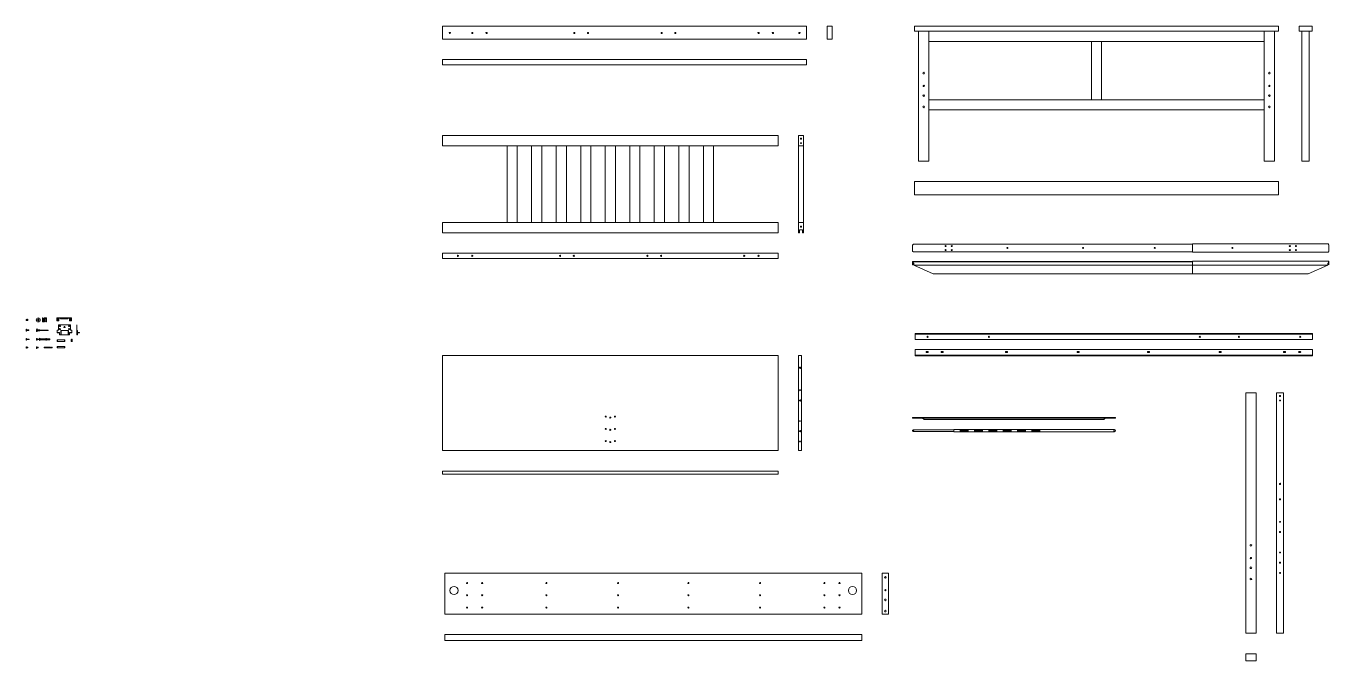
# Model space of a CAD drawing. Header units: metres. Extents: x -27.1 to 47.9, y -10.7 to 6.6.
# Drawn here: x -16.15 to -9.78, y 1.09 to 4.19 of the extents above; entities that cross this region are included whole.
import ezdxf

# ---------------------------------------------------------------- set-up
doc = ezdxf.new("R2010")
doc.units = ezdxf.units.M
doc.header["$MEASUREMENT"] = 0
doc.linetypes.add('DASHED', pattern=[0.00075, 0.0005, -0.00025])
for name, color, linetype, lineweight in [('A-DETL-MCUT_Num_Penna__7', 7, 'Continuous', 18), ('A-ELEV-MBE_Num_Penna__7', 7, 'Continuous', 18), ('A-SECT-MCUT_Num_Penna__7', 7, 'Continuous', 18)]:
    doc.layers.add(name, color=color, linetype=linetype, lineweight=lineweight)

msp = doc.modelspace()

# ---------------------------------------------------------------- linework, layer by layer
at = {"layer": 'A-DETL-MCUT_Num_Penna__7', "color": 7, "linetype": 'Continuous', "lineweight": 18}
for centre in [(-14.0536, 1.4334), (-12.105, 1.4334)]:
    msp.add_circle(centre, 0.02, dxfattribs=at)
at = {"layer": 'A-ELEV-MBE_Num_Penna__7', "color": 7, "linetype": 'Continuous', "lineweight": 18}
for p, q in [((-14.1093, 4.1916), (-14.1093, 4.1276)), ((-12.3293, 4.1916), (-12.3293, 4.1276)), ((-12.2293, 4.1916), (-12.2043, 4.1916)), ((-12.2293, 4.1916), (-12.2293, 4.1276)), ((-12.2043, 4.1916), (-12.2043, 4.1276)), ((-9.9217, 4.1666), (-9.9217, 4.1916)), ((-9.9217, 4.1666), (-9.8577, 4.1666)), ((-9.9072, 4.1666), (-9.8722, 4.1666)), ((-9.8577, 4.1666), (-9.8577, 4.1916)), ((-14.1093, 4.1276), (-12.3293, 4.1276)), ((-12.2293, 4.1276), (-12.2043, 4.1276)), ((-14.1093, 4.0026), (-14.1093, 4.0276)), ((-12.3293, 4.0276), (-12.3293, 4.0026)), ((-14.1093, 4.0026), (-12.3293, 4.0026)), ((-14.1093, 3.6562), (-12.4693, 3.6562)), ((-14.1093, 3.6062), (-14.1093, 3.6562)), ((-12.4693, 3.6062), (-12.4693, 3.6562)), ((-12.3693, 3.1812), (-12.3693, 3.6562)), ((-12.3693, 3.6562), (-12.3443, 3.6562)), ((-12.3443, 3.6562), (-12.3443, 3.1812)), ((-14.1093, 3.6062), (-12.4693, 3.6062)), ((-13.7943, 3.6062), (-13.7943, 3.2312)), ((-13.7443, 3.6062), (-13.7443, 3.2312)), ((-13.6743, 3.6062), (-13.6743, 3.2312)), ((-13.6243, 3.6062), (-13.6243, 3.2312)), ((-13.5543, 3.6062), (-13.5543, 3.2312)), ((-13.5043, 3.6062), (-13.5043, 3.2312)), ((-13.4343, 3.6062), (-13.4343, 3.2312)), ((-13.3843, 3.6062), (-13.3843, 3.2312)), ((-13.3143, 3.6062), (-13.3143, 3.2312)), ((-13.2643, 3.6062), (-13.2643, 3.2312)), ((-13.1943, 3.6062), (-13.1943, 3.2312)), ((-13.1443, 3.6062), (-13.1443, 3.2312)), ((-13.0743, 3.6062), (-13.0743, 3.2312)), ((-13.0243, 3.6062), (-13.0243, 3.2312)), ((-12.9543, 3.6062), (-12.9543, 3.2312)), ((-12.9043, 3.6062), (-12.9043, 3.2312)), ((-12.8343, 3.6062), (-12.8343, 3.2312)), ((-12.7843, 3.6062), (-12.7843, 3.2312)), ((-12.3693, 3.6062), (-12.3443, 3.6062)), ((-9.9072, 3.5316), (-9.8722, 3.5316)), ((-11.8017, 3.4316), (-11.8017, 3.3676)), ((-10.0217, 3.4316), (-10.0217, 3.3676)), ((-11.8017, 3.3676), (-10.0217, 3.3676)), ((-14.1093, 3.2312), (-12.4693, 3.2312)), ((-14.1093, 3.2312), (-14.1093, 3.1812)), ((-12.4693, 3.2312), (-12.4693, 3.1812)), ((-12.3693, 3.2312), (-12.3443, 3.2312)), ((-12.3643, 3.1812), (-12.3643, 3.1962)), ((-12.3643, 3.1962), (-12.3493, 3.1962)), ((-12.3493, 3.1962), (-12.3493, 3.1812)), ((-12.3443, 3.2312), (-12.3442, 3.2312)), ((-14.1093, 3.1812), (-12.4693, 3.1812)), ((-12.3643, 3.1812), (-12.3693, 3.1812)), ((-12.3443, 3.1812), (-12.3493, 3.1812)), ((-11.8113, 3.1226), (-11.8113, 3.0906)), ((-11.8088, 3.1226), (-11.8113, 3.1226)), ((-10.4433, 3.1256), (-11.8088, 3.1256)), ((-11.8088, 3.1226), (-11.8088, 3.1256)), ((-9.7778, 3.1266), (-10.4433, 3.1266)), ((-10.4433, 3.1266), (-10.4433, 3.0866)), ((-9.7778, 3.1226), (-9.7778, 3.1266)), ((-9.7753, 3.1226), (-9.7778, 3.1226)), ((-9.7753, 3.1226), (-9.7753, 3.0906)), ((-14.1093, 3.0812), (-12.4693, 3.0812)), ((-14.1093, 3.0812), (-14.1093, 3.0562)), ((-12.4693, 3.0812), (-12.4693, 3.0562)), ((-11.8088, 3.0906), (-11.8113, 3.0906)), ((-11.8088, 3.0906), (-11.8088, 3.0876)), ((-10.4433, 3.0876), (-11.8088, 3.0876)), ((-9.7778, 3.0866), (-10.4433, 3.0866)), ((-9.7778, 3.0906), (-9.7778, 3.0866)), ((-9.7753, 3.0906), (-9.7778, 3.0906)), ((-14.1093, 3.0562), (-12.4693, 3.0562)), ((-11.8113, 3.0406), (-11.8113, 3.0254)), ((-11.8113, 3.0406), (-10.4433, 3.0406)), ((-11.8113, 3.0254), (-11.8103, 3.0254)), ((-11.8103, 3.0393), (-10.4433, 3.0393)), ((-11.8103, 3.0254), (-11.8103, 3.0393)), ((-11.8088, 3.0323), (-11.8088, 3.0393)), ((-11.8088, 3.0323), (-11.8053, 3.0323)), ((-11.8053, 3.0323), (-11.8053, 3.0238)), ((-11.8053, 3.0238), (-11.7102, 2.9806)), ((-11.8053, 3.0238), (-9.7813, 3.0238)), ((-10.4433, 3.042), (-9.7753, 3.042)), ((-10.4433, 3.042), (-10.4433, 2.9806)), ((-9.7813, 3.0238), (-9.8764, 2.9806)), ((-9.7778, 3.033), (-9.7813, 3.033)), ((-9.7813, 3.033), (-9.7813, 3.0238)), ((-9.7778, 3.033), (-9.7778, 3.0406)), ((-9.7778, 3.0406), (-9.7763, 3.0406)), ((-9.7763, 3.0254), (-9.7763, 3.042)), ((-9.7753, 3.0254), (-9.7763, 3.0254)), ((-9.7753, 3.042), (-9.7753, 3.0254)), ((-11.7102, 2.9806), (-9.8764, 2.9806)), ((-16.1452, 2.7583), (-16.1432, 2.7588)), ((-16.1452, 2.7533), (-16.1452, 2.7583)), ((-16.1452, 2.7533), (-16.1432, 2.7528)), ((-16.1432, 2.7528), (-16.1432, 2.7588)), ((-16.1432, 2.7583), (-16.1412, 2.7588)), ((-16.1432, 2.7533), (-16.1432, 2.7583)), ((-16.1432, 2.7533), (-16.1412, 2.7528)), ((-16.1412, 2.7528), (-16.1412, 2.7588)), ((-16.1412, 2.7583), (-16.1392, 2.7588)), ((-16.1412, 2.7533), (-16.1412, 2.7583)), ((-16.1412, 2.7533), (-16.1392, 2.7528)), ((-16.1392, 2.7528), (-16.1392, 2.7588)), ((-16.1392, 2.7583), (-16.1372, 2.7588)), ((-16.1392, 2.7533), (-16.1392, 2.7583)), ((-16.1392, 2.7533), (-16.1372, 2.7528)), ((-16.1372, 2.7528), (-16.1372, 2.7588)), ((-16.0874, 2.7563), (-16.0914, 2.7563)), ((-16.0874, 2.7545), (-16.0914, 2.7545)), ((-16.0874, 2.7563), (-16.0874, 2.7603)), ((-16.0874, 2.7545), (-16.0874, 2.7506)), ((-16.0857, 2.7563), (-16.0857, 2.7603)), ((-16.0857, 2.7563), (-16.0817, 2.7563)), ((-16.0857, 2.7545), (-16.0857, 2.7506)), ((-16.0857, 2.7545), (-16.0817, 2.7545)), ((-16.066, 2.7653), (-16.0646, 2.7653)), ((-16.066, 2.7457), (-16.066, 2.7653)), ((-16.066, 2.7457), (-16.0561, 2.7457)), ((-16.0646, 2.7581), (-16.0646, 2.7653)), ((-16.0646, 2.7623), (-16.0572, 2.7623)), ((-16.0572, 2.7581), (-16.0646, 2.7581)), ((-16.0646, 2.7457), (-16.0646, 2.7575)), ((-16.0572, 2.7575), (-16.0646, 2.7575)), ((-16.0646, 2.7486), (-16.0572, 2.7486)), ((-16.0631, 2.7497), (-16.0631, 2.7561)), ((-16.0631, 2.7561), (-16.0587, 2.7561)), ((-16.0631, 2.7497), (-16.0587, 2.7497)), ((-16.0587, 2.7497), (-16.0587, 2.7561)), ((-16.0572, 2.7581), (-16.0572, 2.7653)), ((-16.0572, 2.7653), (-16.0471, 2.7653)), ((-16.0572, 2.7457), (-16.0572, 2.7575)), ((-16.0561, 2.7457), (-16.0561, 2.759)), ((-16.0561, 2.7486), (-16.0491, 2.7486)), ((-16.0491, 2.7457), (-16.0491, 2.759)), ((-16.0491, 2.7457), (-16.0471, 2.7457)), ((-16.0471, 2.7457), (-16.0471, 2.7653)), ((-15.9963, 2.7653), (-15.9234, 2.7653)), ((-15.9963, 2.7653), (-15.9963, 2.7638)), ((-15.9963, 2.7638), (-15.9234, 2.7638)), ((-15.9963, 2.7638), (-15.9963, 2.7508)), ((-15.9963, 2.7508), (-15.9859, 2.7508)), ((-15.9859, 2.7508), (-15.9859, 2.7638)), ((-15.9771, 2.7608), (-15.9786, 2.7638)), ((-15.9765, 2.7618), (-15.9775, 2.7638)), ((-15.9427, 2.7608), (-15.9771, 2.7608)), ((-15.9433, 2.7618), (-15.9765, 2.7618)), ((-15.9433, 2.7618), (-15.9423, 2.7638)), ((-15.9427, 2.7608), (-15.9411, 2.7638)), ((-15.9338, 2.7638), (-15.9338, 2.7508)), ((-15.9338, 2.7508), (-15.9234, 2.7508)), ((-15.9234, 2.7653), (-15.9234, 2.7638)), ((-15.9234, 2.7508), (-15.9234, 2.7638)), ((-16.1456, 2.71), (-16.1447, 2.71)), ((-16.1456, 2.706), (-16.1451, 2.7055)), ((-16.1451, 2.7055), (-16.1456, 2.705)), ((-16.1456, 2.701), (-16.1447, 2.701)), ((-16.1447, 2.71), (-16.1447, 2.708)), ((-16.1447, 2.708), (-16.1436, 2.7069)), ((-16.1447, 2.703), (-16.1436, 2.7041)), ((-16.1447, 2.701), (-16.1447, 2.703)), ((-16.1407, 2.7079), (-16.1421, 2.7031)), ((-16.1392, 2.7079), (-16.1406, 2.7031)), ((-16.1377, 2.7079), (-16.1391, 2.7031)), ((-16.1362, 2.7079), (-16.1376, 2.7031)), ((-16.1347, 2.7079), (-16.1361, 2.7031)), ((-16.1335, 2.7041), (-16.1335, 2.7069)), ((-16.0952, 2.7043), (-16.0952, 2.7055)), ((-16.0913, 2.7113), (-16.0932, 2.7113)), ((-16.0913, 2.6983), (-16.0932, 2.6983)), ((-16.0913, 2.6983), (-16.0913, 2.7113)), ((-16.0913, 2.7069), (-16.0803, 2.7069)), ((-16.0913, 2.7029), (-16.0803, 2.7029)), ((-16.0783, 2.7062), (-16.0803, 2.7069)), ((-16.0803, 2.7069), (-16.0803, 2.7029)), ((-16.0803, 2.7029), (-16.0783, 2.7036)), ((-16.0783, 2.7069), (-16.0781, 2.7029)), ((-16.0783, 2.7062), (-16.0518, 2.7062)), ((-16.0783, 2.7036), (-16.0518, 2.7036)), ((-16.0762, 2.7069), (-16.0759, 2.7029)), ((-16.074, 2.7069), (-16.0738, 2.7029)), ((-16.0719, 2.7069), (-16.0716, 2.7029)), ((-16.0697, 2.7069), (-16.0695, 2.7029)), ((-16.0676, 2.7069), (-16.0674, 2.7029)), ((-16.0676, 2.7069), (-16.0674, 2.7029)), ((-16.0654, 2.7069), (-16.0652, 2.7029)), ((-16.0633, 2.7069), (-16.0631, 2.7029)), ((-16.0611, 2.7069), (-16.0609, 2.7029)), ((-16.059, 2.7069), (-16.0588, 2.7029)), ((-16.0568, 2.7069), (-16.0566, 2.7029)), ((-16.0547, 2.7069), (-16.0545, 2.7029)), ((-16.0546, 2.7062), (-16.0438, 2.7062)), ((-16.0546, 2.7036), (-16.0437, 2.7036)), ((-16.0525, 2.7069), (-16.0523, 2.7029)), ((-16.0503, 2.7069), (-16.0501, 2.7029)), ((-16.0482, 2.7069), (-16.048, 2.7029)), ((-16.046, 2.7069), (-16.0458, 2.7029)), ((-16.0439, 2.7069), (-16.0437, 2.7029)), ((-16.0439, 2.7069), (-16.0437, 2.7029)), ((-16.0438, 2.7062), (-16.0389, 2.7062)), ((-16.0437, 2.7036), (-16.0389, 2.7036)), ((-16.0417, 2.7069), (-16.0415, 2.7029)), ((-16.0389, 2.7036), (-16.0389, 2.7062)), ((-15.9874, 2.7052), (-15.9947, 2.7052)), ((-15.9833, 2.6948), (-15.9947, 2.6948)), ((-15.9843, 2.6927), (-15.9947, 2.6927)), ((-15.9874, 2.7313), (-15.9874, 2.7052)), ((-15.9843, 2.6948), (-15.9843, 2.6927)), ((-15.9833, 2.6948), (-15.9833, 2.6832)), ((-15.977, 2.6832), (-15.977, 2.703)), ((-15.977, 2.703), (-15.9395, 2.703)), ((-15.9754, 2.703), (-15.9754, 2.6832)), ((-15.9411, 2.703), (-15.9411, 2.6832)), ((-15.9395, 2.6832), (-15.9395, 2.703)), ((-15.9333, 2.6948), (-15.9333, 2.6832)), ((-15.9333, 2.6948), (-15.9218, 2.6948)), ((-15.9322, 2.6948), (-15.9322, 2.6927)), ((-15.9322, 2.6927), (-15.9218, 2.6927)), ((-15.9291, 2.7313), (-15.9291, 2.7052)), ((-15.9291, 2.7052), (-15.9218, 2.7052)), ((-15.8987, 2.6832), (-15.8987, 2.7313)), ((-15.8987, 2.7313), (-15.8972, 2.7313)), ((-15.8972, 2.7052), (-15.8987, 2.7052)), ((-15.8842, 2.6928), (-15.8987, 2.6928)), ((-15.8972, 2.6832), (-15.8987, 2.6832)), ((-15.8972, 2.6948), (-15.8972, 2.7313)), ((-15.8972, 2.703), (-15.8942, 2.703)), ((-15.8972, 2.6948), (-15.8872, 2.6948)), ((-15.8972, 2.6832), (-15.8972, 2.6928)), ((-15.8942, 2.6832), (-15.8972, 2.6832)), ((-15.8942, 2.703), (-15.8942, 2.6948)), ((-15.8942, 2.6928), (-15.8942, 2.6832)), ((-15.8872, 2.6948), (-15.8842, 2.6948)), ((-15.8842, 2.6948), (-15.8842, 2.6928)), ((-11.7982, 2.6893), (-11.7982, 2.6853)), ((-11.7982, 2.6893), (-9.8552, 2.6893)), ((-11.7982, 2.6853), (-9.8552, 2.6853)), ((-11.7982, 2.6853), (-11.7982, 2.6603)), ((-9.8552, 2.6853), (-9.8552, 2.6893)), ((-9.8552, 2.6603), (-9.8552, 2.6853)), ((-16.1463, 2.6206), (-16.1463, 2.6201)), ((-16.1458, 2.6653), (-16.1448, 2.6653)), ((-16.1458, 2.6611), (-16.1453, 2.6606)), ((-16.1453, 2.6606), (-16.1458, 2.6601)), ((-16.1458, 2.6559), (-16.1448, 2.6559)), ((-16.1442, 2.6233), (-16.1454, 2.6233)), ((-16.1442, 2.6174), (-16.1454, 2.6174)), ((-16.1448, 2.6653), (-16.1448, 2.6632)), ((-16.1448, 2.6632), (-16.1437, 2.6621)), ((-16.1448, 2.658), (-16.1437, 2.6592)), ((-16.1448, 2.6559), (-16.1448, 2.658)), ((-16.1442, 2.6233), (-16.1442, 2.6174)), ((-16.1442, 2.6216), (-16.1391, 2.6216)), ((-16.1442, 2.6191), (-16.1391, 2.6191)), ((-16.1428, 2.6191), (-16.1435, 2.6216)), ((-16.1421, 2.6191), (-16.1427, 2.6216)), ((-16.1407, 2.6631), (-16.1421, 2.6581)), ((-16.1413, 2.6191), (-16.142, 2.6216)), ((-16.1406, 2.6191), (-16.1412, 2.6216)), ((-16.1391, 2.6631), (-16.1406, 2.6581)), ((-16.1398, 2.6191), (-16.1405, 2.6216)), ((-16.1391, 2.6191), (-16.1397, 2.6216)), ((-16.1381, 2.6212), (-16.1391, 2.6216)), ((-16.1381, 2.6194), (-16.1391, 2.6191)), ((-16.1375, 2.6631), (-16.139, 2.6581)), ((-16.1381, 2.6203), (-16.1381, 2.6212)), ((-16.1381, 2.6203), (-16.1381, 2.6194)), ((-16.136, 2.6631), (-16.1374, 2.6581)), ((-16.1344, 2.6631), (-16.1359, 2.6581)), ((-16.1328, 2.6631), (-16.1343, 2.6581)), ((-16.1312, 2.6592), (-16.1312, 2.6621)), ((-16.0955, 2.6642), (-16.0955, 2.6572)), ((-16.0955, 2.6642), (-16.0917, 2.6642)), ((-16.0955, 2.6572), (-16.0917, 2.6572)), ((-16.0929, 2.6216), (-16.0877, 2.6216)), ((-16.0929, 2.6187), (-16.0877, 2.6187)), ((-16.0915, 2.6187), (-16.0922, 2.6216)), ((-16.0917, 2.6572), (-16.0917, 2.6642)), ((-16.0917, 2.6622), (-16.0805, 2.6622)), ((-16.0917, 2.6592), (-16.0805, 2.6592)), ((-16.0907, 2.6187), (-16.0914, 2.6216)), ((-16.09, 2.6187), (-16.0907, 2.6216)), ((-16.0892, 2.6187), (-16.0899, 2.6216)), ((-16.0885, 2.6187), (-16.0892, 2.6216)), ((-16.0877, 2.6187), (-16.0884, 2.6216)), ((-16.0867, 2.6212), (-16.0877, 2.6216)), ((-16.0867, 2.619), (-16.0877, 2.6187)), ((-16.0867, 2.6201), (-16.0867, 2.6212)), ((-16.0867, 2.6201), (-16.0867, 2.619)), ((-16.0805, 2.6554), (-16.0805, 2.6659)), ((-16.0505, 2.6637), (-16.0775, 2.6637)), ((-16.0775, 2.6637), (-16.0774, 2.6637)), ((-16.0775, 2.6607), (-16.0774, 2.6607)), ((-16.0775, 2.6577), (-16.0505, 2.6577)), ((-16.076, 2.6629), (-16.052, 2.6629)), ((-16.076, 2.6622), (-16.052, 2.6622)), ((-16.052, 2.6592), (-16.076, 2.6592)), ((-16.076, 2.6584), (-16.052, 2.6584)), ((-16.0574, 2.6215), (-16.0583, 2.6185)), ((-16.0565, 2.6215), (-16.0574, 2.6185)), ((-16.0555, 2.6215), (-16.0564, 2.6185)), ((-16.0546, 2.6215), (-16.0555, 2.6185)), ((-16.0537, 2.6215), (-16.0546, 2.6185)), ((-16.0527, 2.6215), (-16.0536, 2.6185)), ((-16.0518, 2.6215), (-16.0527, 2.6185)), ((-16.0509, 2.6215), (-16.0518, 2.6185)), ((-16.05, 2.6215), (-16.0508, 2.6185)), ((-16.0505, 2.6637), (-16.0504, 2.6637)), ((-16.0505, 2.6607), (-16.0504, 2.6607)), ((-16.049, 2.6215), (-16.0499, 2.6185)), ((-16.0481, 2.6215), (-16.049, 2.6185)), ((-16.0472, 2.6215), (-16.048, 2.6185)), ((-16.0475, 2.6554), (-16.0475, 2.6659)), ((-16.0462, 2.6215), (-16.0471, 2.6185)), ((-16.0446, 2.6637), (-16.0463, 2.6577)), ((-16.0453, 2.6215), (-16.0462, 2.6185)), ((-16.0444, 2.6215), (-16.0452, 2.6185)), ((-16.0427, 2.6637), (-16.0445, 2.6577)), ((-16.0434, 2.6215), (-16.0443, 2.6185)), ((-16.0434, 2.6215), (-16.0443, 2.6185)), ((-16.0425, 2.6215), (-16.0434, 2.6185)), ((-16.0409, 2.6637), (-16.0426, 2.6577)), ((-16.0416, 2.6215), (-16.0424, 2.6185)), ((-16.0406, 2.6215), (-16.0415, 2.6185)), ((-16.039, 2.6637), (-16.0407, 2.6577)), ((-16.0397, 2.6215), (-16.0406, 2.6185)), ((-16.0388, 2.6215), (-16.0396, 2.6185)), ((-16.0371, 2.6637), (-16.0389, 2.6577)), ((-16.0378, 2.6215), (-16.0387, 2.6185)), ((-16.0369, 2.6215), (-16.0378, 2.6185)), ((-16.0353, 2.6637), (-16.037, 2.6577)), ((-16.036, 2.6215), (-16.0368, 2.6185)), ((-16.035, 2.6215), (-16.0359, 2.6185)), ((-16.0334, 2.6637), (-16.0351, 2.6577)), ((-16.0341, 2.6215), (-16.035, 2.6185)), ((-16.0332, 2.6215), (-16.034, 2.6185)), ((-16.0315, 2.6637), (-16.0333, 2.6577)), ((-16.0322, 2.6215), (-16.0331, 2.6185)), ((-16.0313, 2.6215), (-16.0322, 2.6185)), ((-16.0304, 2.6215), (-16.0312, 2.6185)), ((-16.0294, 2.6215), (-16.0303, 2.6185)), ((-16.0295, 2.6589), (-16.0295, 2.6624)), ((-16.0284, 2.6215), (-16.0293, 2.6185)), ((-16.0275, 2.6215), (-16.0284, 2.6185)), ((-16.0266, 2.6215), (-16.0274, 2.6185)), ((-16.0256, 2.6215), (-16.0265, 2.6185)), ((-16.0247, 2.6215), (-16.0256, 2.6185)), ((-16.0238, 2.6215), (-16.0246, 2.6185)), ((-16.0228, 2.6215), (-16.0237, 2.6185)), ((-16.0219, 2.6215), (-16.0228, 2.6185)), ((-16.021, 2.6215), (-16.0218, 2.6185)), ((-16.02, 2.6215), (-16.0209, 2.6185)), ((-16.0191, 2.6215), (-16.02, 2.6185)), ((-16.0182, 2.6215), (-16.019, 2.6185)), ((-15.993, 2.6583), (-15.9945, 2.6568)), ((-15.9945, 2.6568), (-15.9945, 2.6518)), ((-15.993, 2.6503), (-15.9945, 2.6518)), ((-15.9929, 2.6251), (-15.9944, 2.6236)), ((-15.9944, 2.6236), (-15.9944, 2.6206)), ((-15.9929, 2.6191), (-15.9944, 2.6206)), ((-15.993, 2.6583), (-15.993, 2.6503)), ((-15.958, 2.6583), (-15.993, 2.6583)), ((-15.958, 2.6503), (-15.993, 2.6503)), ((-15.9929, 2.6251), (-15.9929, 2.6191)), ((-15.9579, 2.6251), (-15.9929, 2.6251)), ((-15.9579, 2.6191), (-15.9929, 2.6191)), ((-15.958, 2.6583), (-15.9565, 2.6568)), ((-15.958, 2.6583), (-15.958, 2.6503)), ((-15.958, 2.6503), (-15.9565, 2.6518)), ((-15.9579, 2.6251), (-15.9564, 2.6236)), ((-15.9579, 2.6251), (-15.9579, 2.6191)), ((-15.9579, 2.6191), (-15.9564, 2.6206)), ((-15.9565, 2.6518), (-15.9565, 2.6568)), ((-15.9564, 2.6206), (-15.9564, 2.6236)), ((-15.925, 2.6601), (-15.925, 2.6506)), ((-15.925, 2.6601), (-15.9247, 2.6601)), ((-15.925, 2.6506), (-15.9247, 2.6506)), ((-15.9247, 2.6613), (-15.9247, 2.6493)), ((-15.9247, 2.6613), (-15.9207, 2.6613)), ((-15.9247, 2.6601), (-15.9247, 2.6613)), ((-15.9247, 2.6583), (-15.9207, 2.6583)), ((-15.9247, 2.6523), (-15.9207, 2.6523)), ((-15.9247, 2.6506), (-15.9247, 2.6493)), ((-15.9247, 2.6493), (-15.9207, 2.6493)), ((-15.9207, 2.6613), (-15.9207, 2.662)), ((-15.9207, 2.662), (-15.9201, 2.662)), ((-15.9207, 2.6613), (-15.9207, 2.6493)), ((-15.9207, 2.6613), (-15.9207, 2.6613)), ((-15.9207, 2.6493), (-15.9207, 2.6487)), ((-15.9207, 2.6487), (-15.9201, 2.6487)), ((-15.9201, 2.6487), (-15.9201, 2.662)), ((-11.7982, 2.6603), (-9.8552, 2.6603)), ((-14.1093, 2.5817), (-12.4693, 2.5817)), ((-14.1093, 2.5817), (-14.1093, 2.1167)), ((-12.4693, 2.5817), (-12.4693, 2.1167)), ((-11.7982, 2.6103), (-11.7982, 2.5798)), ((-11.7982, 2.6103), (-9.8552, 2.6103)), ((-11.7982, 2.5838), (-9.8552, 2.5838)), ((-11.7982, 2.5798), (-9.8552, 2.5798)), ((-9.8552, 2.6103), (-9.8552, 2.5798)), ((-10.1819, 2.3989), (-10.1819, 1.2239)), ((-10.1319, 2.3989), (-10.1819, 2.3989)), ((-10.0319, 2.3989), (-9.9969, 2.3989)), ((-11.8123, 2.2787), (-10.8189, 2.2787)), ((-11.8123, 2.2757), (-11.8123, 2.2787)), ((-11.8123, 2.2757), (-10.8189, 2.2757)), ((-11.7623, 2.2757), (-11.7548, 2.2687)), ((-11.7548, 2.2687), (-10.8765, 2.2687)), ((-10.8689, 2.2757), (-10.8765, 2.2687)), ((-10.8189, 2.2757), (-10.8189, 2.2787)), ((-11.8088, 2.2187), (-11.6088, 2.2188)), ((-11.8088, 2.2097), (-11.6088, 2.2098)), ((-11.6088, 2.2203), (-10.8244, 2.2203)), ((-11.6088, 2.2203), (-11.6088, 2.2083)), ((-11.6088, 2.2083), (-10.8244, 2.2083)), ((-14.1093, 2.1167), (-12.4693, 2.1167)), ((-14.1093, 2.0167), (-14.1093, 2.0017)), ((-14.1093, 2.0167), (-12.4693, 2.0167)), ((-14.1093, 2.0017), (-12.4693, 2.0017)), ((-12.4693, 2.0167), (-12.4693, 2.0017)), ((-14.0988, 1.5173), (-14.0988, 1.3173)), ((-11.9293, 1.5173), (-11.9593, 1.5173)), ((-11.9593, 1.5173), (-11.9593, 1.3173)), ((-11.9293, 1.3173), (-11.9293, 1.5173)), ((-11.9593, 1.3173), (-11.9293, 1.3173)), ((-12.0588, 1.2173), (-14.0988, 1.2173)), ((-14.0988, 1.2173), (-14.0988, 1.1883)), ((-12.0588, 1.2173), (-12.0588, 1.1883)), ((-10.0319, 1.2239), (-9.9969, 1.2239)), ((-12.0588, 1.1883), (-14.0988, 1.1883)), ((-10.1819, 1.1239), (-10.1319, 1.1239)), ((-10.1819, 1.0889), (-10.1819, 1.1239)), ((-10.1319, 1.0889), (-10.1819, 1.0889)), ((-10.1319, 1.1239), (-10.1319, 1.0889))]:
    msp.add_line(p, q, dxfattribs=at)
at = {"layer": 'A-ELEV-MBE_Num_Penna__7', "color": 7, "linetype": 'DASHED', "lineweight": 18}
for p, q in [((-16.0952, 2.7058), (-16.0934, 2.7058)), ((-16.0952, 2.704), (-16.0934, 2.704)), ((-16.0951, 2.7067), (-16.0934, 2.7067)), ((-16.0951, 2.7031), (-16.0934, 2.7031)), ((-16.0934, 2.7031), (-16.0934, 2.7067)), ((-16.1463, 2.621), (-16.1449, 2.621)), ((-16.1463, 2.6197), (-16.1449, 2.6197)), ((-16.1461, 2.6217), (-16.1449, 2.6217)), ((-16.1461, 2.619), (-16.1449, 2.619)), ((-16.1449, 2.6217), (-16.1449, 2.619))]:
    msp.add_line(p, q, dxfattribs=at)
at = {"layer": 'A-ELEV-MBE_Num_Penna__7', "color": 7, "linetype": 'Continuous', "lineweight": 18, "flags": 128}
for points in [[(-12.3293, 4.1916), (-14.1093, 4.1916)], [(-9.9217, 4.1916), (-9.8577, 4.1916)], [(-9.9072, 3.5316), (-9.9072, 4.1666)], [(-9.8722, 4.1666), (-9.8722, 3.5316)], [(-12.3293, 4.0276), (-14.1093, 4.0276)], [(-10.0217, 3.4316), (-11.8017, 3.4316)], [(-16.1456, 2.71), (-16.1456, 2.706)], [(-16.1456, 2.705), (-16.1456, 2.701)], [(-16.1335, 2.7069), (-16.1436, 2.7069)], [(-16.1436, 2.7041), (-16.1335, 2.7041)], [(-15.9947, 2.7052), (-15.9947, 2.6927)], [(-15.9291, 2.7313), (-15.9874, 2.7313)], [(-15.9833, 2.6832), (-15.9333, 2.6832)], [(-15.9218, 2.6927), (-15.9218, 2.7052)], [(-16.1458, 2.6653), (-16.1458, 2.6611)], [(-16.1458, 2.6601), (-16.1458, 2.6559)], [(-16.1312, 2.6621), (-16.1437, 2.6621)], [(-16.1437, 2.6592), (-16.1312, 2.6592)], [(-16.0583, 2.6185), (-16.0583, 2.6215)], [(-16.0295, 2.6624), (-16.0475, 2.6624)], [(-16.0475, 2.6589), (-16.0295, 2.6589)], [(-16.0182, 2.6215), (-16.0181, 2.6215), (-16.0181, 2.6185)], [(-10.1819, 1.2239), (-10.1319, 1.2239), (-10.1319, 2.3989)], [(-10.0319, 1.2239), (-10.0319, 2.3989)], [(-9.9969, 2.3989), (-9.9969, 1.2239)]]:
    msp.add_lwpolyline(points, dxfattribs=at)
for points in [[(-16.095, 2.6166), (-16.095, 2.6236), (-16.0929, 2.6236), (-16.0929, 2.6166)], [(-12.3693, 2.5817), (-12.3543, 2.5817), (-12.3543, 2.1167), (-12.3693, 2.1167)], [(-14.0988, 1.5173), (-12.0593, 1.5173), (-12.0593, 1.3173), (-14.0988, 1.3173)]]:
    msp.add_lwpolyline(points, close=True, dxfattribs=at)
for points in [[(-11.7429, 2.6012), (-11.7369, 2.6012, -0.414214), (-11.7349, 2.5992), (-11.7349, 2.5982, -0.414214), (-11.7369, 2.5962), (-11.7429, 2.5962, -0.414214), (-11.7449, 2.5982), (-11.7449, 2.5992, -0.414214)], [(-11.6694, 2.6012), (-11.6634, 2.6012, -0.414214), (-11.6614, 2.5992), (-11.6614, 2.5982, -0.414214), (-11.6634, 2.5962), (-11.6694, 2.5962, -0.414214), (-11.6714, 2.5982), (-11.6714, 2.5992, -0.414214)], [(-11.3544, 2.6012), (-11.3484, 2.6012, -0.414214), (-11.3464, 2.5992), (-11.3464, 2.5982, -0.414214), (-11.3484, 2.5962), (-11.3544, 2.5962, -0.414214), (-11.3564, 2.5982), (-11.3564, 2.5992, -0.414214)], [(-11.0044, 2.6012), (-10.9984, 2.6012, -0.414214), (-10.9964, 2.5992), (-10.9964, 2.5982, -0.414214), (-10.9984, 2.5962), (-11.0044, 2.5962, -0.414214), (-11.0064, 2.5982), (-11.0064, 2.5992, -0.414214)], [(-10.66, 2.6012), (-10.654, 2.6012, -0.414214), (-10.652, 2.5992), (-10.652, 2.5982, -0.414214), (-10.654, 2.5962), (-10.66, 2.5962, -0.414214), (-10.662, 2.5982), (-10.662, 2.5992, -0.414214)], [(-10.31, 2.6012), (-10.304, 2.6012, -0.414214), (-10.302, 2.5992), (-10.302, 2.5982, -0.414214), (-10.304, 2.5962), (-10.31, 2.5962, -0.414214), (-10.312, 2.5982), (-10.312, 2.5992, -0.414214)], [(-9.995, 2.6012), (-9.989, 2.6012, -0.414214), (-9.987, 2.5992), (-9.987, 2.5982, -0.414214), (-9.989, 2.5962), (-9.995, 2.5962, -0.414214), (-9.997, 2.5982), (-9.997, 2.5992, -0.414214)], [(-9.9215, 2.6012), (-9.9155, 2.6012, -0.414214), (-9.9135, 2.5992), (-9.9135, 2.5982, -0.414214), (-9.9155, 2.5962), (-9.9215, 2.5962, -0.414214), (-9.9235, 2.5982), (-9.9235, 2.5992, -0.414214)], [(-11.5768, 2.2168), (-11.5408, 2.2168, -0.414214), (-11.5388, 2.2148), (-11.5388, 2.2138, -0.414214), (-11.5408, 2.2118), (-11.5768, 2.2118, -0.414214), (-11.5788, 2.2138), (-11.5788, 2.2148, -0.414214)], [(-11.5068, 2.2168), (-11.4708, 2.2168, -0.414214), (-11.4688, 2.2148), (-11.4688, 2.2138, -0.414214), (-11.4708, 2.2118), (-11.5068, 2.2118, -0.414214), (-11.5088, 2.2138), (-11.5088, 2.2148, -0.414214)], [(-11.4368, 2.2168), (-11.4008, 2.2168, -0.414214), (-11.3988, 2.2148), (-11.3988, 2.2138, -0.414214), (-11.4008, 2.2118), (-11.4368, 2.2118, -0.414214), (-11.4388, 2.2138), (-11.4388, 2.2148, -0.414214)], [(-11.3668, 2.2168), (-11.3308, 2.2168, -0.414214), (-11.3288, 2.2148), (-11.3288, 2.2138, -0.414214), (-11.3308, 2.2118), (-11.3668, 2.2118, -0.414214), (-11.3688, 2.2138), (-11.3688, 2.2148, -0.414214)], [(-11.2968, 2.2168), (-11.2608, 2.2168, -0.414214), (-11.2588, 2.2148), (-11.2588, 2.2138, -0.414214), (-11.2608, 2.2118), (-11.2968, 2.2118, -0.414214), (-11.2988, 2.2138), (-11.2988, 2.2148, -0.414214)], [(-11.2268, 2.2168), (-11.1908, 2.2168, -0.414214), (-11.1888, 2.2148), (-11.1888, 2.2138, -0.414214), (-11.1908, 2.2118), (-11.2268, 2.2118, -0.414214), (-11.2288, 2.2138), (-11.2288, 2.2148, -0.414214)]]:
    msp.add_lwpolyline(points, format="xyb", close=True, dxfattribs=at)
at = {"layer": 'A-ELEV-MBE_Num_Penna__7', "color": 7, "linetype": 'Continuous', "lineweight": 18}
for centre, radius in [((-14.074, 4.1579), 0.003), ((-13.9643, 4.1579), 0.003), ((-13.8943, 4.1579), 0.003), ((-13.8943, 4.1579), 0.003), ((-13.4652, 4.1579), 0.003), ((-13.4652, 4.1579), 0.003), ((-13.3982, 4.1579), 0.003), ((-13.0383, 4.1579), 0.003), ((-12.9713, 4.1579), 0.003), ((-12.9713, 4.1579), 0.003), ((-12.5643, 4.1579), 0.003), ((-12.5643, 4.1579), 0.003), ((-12.4943, 4.1579), 0.003), ((-12.3646, 4.1579), 0.003), ((-12.3646, 4.1579), 0.003), ((-11.7567, 3.9616), 0.004), ((-10.0667, 3.9616), 0.004), ((-11.7567, 3.8992), 0.003), ((-11.7567, 3.8992), 0.003), ((-10.0667, 3.8992), 0.003), ((-11.7567, 3.8517), 0.004), ((-10.0667, 3.8517), 0.004), ((-11.7567, 3.7966), 0.004), ((-10.0667, 3.7966), 0.004), ((-12.3568, 3.6412), 0.003), ((-12.3568, 3.6412), 0.003), ((-12.3567, 3.6192), 0.002), ((-12.3568, 3.2112), 0.003), ((-12.3568, 3.2112), 0.003), ((-14.0343, 3.0687), 0.003), ((-13.9643, 3.0687), 0.003), ((-13.9643, 3.0687), 0.003), ((-13.5352, 3.0687), 0.003), ((-13.5352, 3.0687), 0.003), ((-13.4682, 3.0687), 0.003), ((-13.1083, 3.0687), 0.003), ((-13.0413, 3.0687), 0.003), ((-13.0413, 3.0687), 0.003), ((-12.6343, 3.0687), 0.003), ((-12.6343, 3.0687), 0.003), ((-12.5643, 3.0687), 0.003), ((-11.65, 3.1164), 0.0025), ((-11.65, 3.0965), 0.0025), ((-11.62, 3.1164), 0.0025), ((-11.62, 3.0965), 0.0025), ((-11.3473, 3.1072), 0.0025), ((-10.9773, 3.1072), 0.0025), ((-10.6273, 3.1072), 0.0025), ((-10.2473, 3.1072), 0.0025), ((-9.9666, 3.1164), 0.0025), ((-9.9666, 3.0965), 0.0025), ((-9.9366, 3.1164), 0.0025), ((-9.9366, 3.0965), 0.0025), ((-16.0865, 2.7554), 0.0098), ((-15.9911, 2.7569), 0.0025), ((-15.9286, 2.7569), 0.0025), ((-15.9804, 2.7256), 0.0025), ((-15.9804, 2.7109), 0.0025), ((-15.9583, 2.7208), 0.0025), ((-15.9361, 2.7256), 0.0025), ((-15.9361, 2.7109), 0.0025), ((-11.7379, 2.6728), 0.0025), ((-11.4379, 2.6728), 0.0025), ((-10.4067, 2.6728), 0.0025), ((-10.2155, 2.6728), 0.0025), ((-9.9155, 2.6728), 0.0025), ((-12.3618, 2.5217), 0.003), ((-12.3618, 2.3617), 0.003), ((-12.3618, 2.4117), 0.002), ((-10.0144, 2.3839), 0.003), ((-10.0144, 2.3839), 0.003), ((-10.0144, 2.3619), 0.002), ((-13.3114, 2.283), 0.0025), ((-13.2893, 2.2783), 0.0025), ((-13.2671, 2.283), 0.0025), ((-12.3618, 2.2617), 0.002), ((-13.3114, 2.223), 0.0025), ((-13.2893, 2.2183), 0.0025), ((-13.2671, 2.223), 0.0025), ((-12.3618, 2.2117), 0.003), ((-12.3618, 2.2117), 0.003), ((-11.8072, 2.2144), 0.00146), ((-10.826, 2.214), 0.00146), ((-13.3114, 2.163), 0.0025), ((-13.2893, 2.1583), 0.0025), ((-13.2671, 2.163), 0.0025), ((-12.3618, 2.1617), 0.002), ((-10.0144, 1.9539), 0.003), ((-10.0144, 1.8789), 0.003), ((-10.0144, 1.7189), 0.003), ((-10.0144, 1.7689), 0.002), ((-10.1569, 1.6539), 0.004), ((-10.1569, 1.5915), 0.003), ((-10.1569, 1.5915), 0.003), ((-10.0144, 1.6189), 0.002), ((-10.1569, 1.544), 0.004), ((-10.0144, 1.5689), 0.003), ((-10.0144, 1.5689), 0.003), ((-13.9895, 1.4697), 0.0025), ((-13.916, 1.4697), 0.0025), ((-13.6015, 1.4697), 0.0025), ((-13.2515, 1.4697), 0.0025), ((-12.9071, 1.4697), 0.0025), ((-12.5571, 1.4697), 0.0025), ((-12.2421, 1.4697), 0.0025), ((-12.1686, 1.4697), 0.0025), ((-11.9443, 1.4973), 0.004), ((-10.1569, 1.4889), 0.004), ((-10.0144, 1.5189), 0.002), ((-13.9895, 1.4097), 0.0025), ((-13.916, 1.4097), 0.0025), ((-13.6015, 1.4097), 0.0025), ((-13.2515, 1.4097), 0.0025), ((-12.9071, 1.4097), 0.0025), ((-12.5571, 1.4097), 0.0025), ((-12.2421, 1.4097), 0.0025), ((-12.1686, 1.4097), 0.0025), ((-11.9443, 1.4349), 0.003), ((-13.9895, 1.3497), 0.0025), ((-13.916, 1.3497), 0.0025), ((-13.6015, 1.3497), 0.0025), ((-13.2515, 1.3497), 0.0025), ((-12.9071, 1.3497), 0.0025), ((-12.5571, 1.3497), 0.0025), ((-12.2421, 1.3497), 0.0025), ((-12.1686, 1.3497), 0.0025), ((-11.9443, 1.3874), 0.004), ((-11.9443, 1.3323), 0.004), ((-11.9443, 1.3323), 0.004)]:
    msp.add_circle(centre, radius, dxfattribs=at)
for centre, radius, start, end in [((-16.0865, 2.7554), 0.00493, 169.75965, 190.24035), ((-16.0865, 2.7554), 0.00493, 79.75965, 100.24035), ((-16.0865, 2.7554), 0.00493, 259.75965, 280.24035), ((-16.0865, 2.7554), 0.00493, 349.75965, 10.24035), ((-16.0526, 2.759), 0.0035, 0, 180), ((-16.0842, 2.7051), 0.011, 145.23701, 177.74613), ((-16.0833, 2.7049), 0.0119, 182.90283, 213.39849), ((-16.1409, 2.6203), 0.00536, 146.60151, 177.09717), ((-16.1409, 2.6203), 0.00536, 182.90283, 213.39849), ((-16.0769, 2.6675), 0.00389, 204.28296, 261.97725), ((-16.0769, 2.6538), 0.00389, 98.02275, 155.71704), ((-16.076, 2.6607), 0.0015, 90, 180), ((-16.076, 2.6607), 0.0015, 180, 270), ((-16.076, 2.6644), 0.0015, 210, 270), ((-16.076, 2.6569), 0.0015, 90, 150), ((-16.0578, 2.6211), 0.00059, 42.37433, 137.62567), ((-16.0578, 2.619), 0.000658, 224.83468, 315.16532), ((-16.0569, 2.621), 0.000658, 44.83468, 135.16532), ((-16.0569, 2.619), 0.000658, 224.83468, 315.16532), ((-16.056, 2.621), 0.000658, 44.83468, 135.16532), ((-16.056, 2.619), 0.000658, 224.83468, 315.16532), ((-16.0551, 2.621), 0.000658, 44.83468, 135.16532), ((-16.055, 2.619), 0.000658, 224.83468, 315.16532), ((-16.0541, 2.621), 0.000658, 44.83468, 135.16532), ((-16.0541, 2.619), 0.000658, 224.83468, 315.16532), ((-16.0532, 2.621), 0.000658, 44.83468, 135.16532), ((-16.0532, 2.619), 0.000658, 224.83468, 315.16532), ((-16.0523, 2.621), 0.000658, 44.83468, 135.16532), ((-16.0522, 2.619), 0.000658, 224.83468, 315.16532), ((-16.052, 2.6644), 0.0015, 270, 330), ((-16.052, 2.6607), 0.0015, 0, 90), ((-16.052, 2.6607), 0.0015, 270, 0), ((-16.052, 2.6569), 0.0015, 30, 90), ((-16.0513, 2.621), 0.000658, 44.83468, 135.16532), ((-16.0513, 2.619), 0.000658, 224.83468, 315.16532), ((-16.0504, 2.621), 0.000658, 44.83468, 135.16532), ((-16.0504, 2.619), 0.000658, 224.83468, 315.16532), ((-16.051, 2.6675), 0.00389, 278.02275, 335.71704), ((-16.051, 2.6538), 0.00389, 24.28296, 81.97725), ((-16.0495, 2.621), 0.000658, 44.83468, 135.16532), ((-16.0494, 2.619), 0.000658, 224.83468, 315.16532), ((-16.0486, 2.621), 0.000658, 44.83468, 135.16532), ((-16.0485, 2.619), 0.000658, 224.83468, 315.16532), ((-16.0476, 2.621), 0.000658, 44.83468, 135.16532), ((-16.0476, 2.619), 0.000658, 224.83468, 315.16532), ((-16.0467, 2.621), 0.000658, 44.83468, 135.16532), ((-16.0466, 2.619), 0.000658, 224.83468, 315.16532), ((-16.0458, 2.621), 0.000658, 44.83468, 135.16532), ((-16.0457, 2.619), 0.000658, 224.83468, 315.16532), ((-16.0448, 2.621), 0.000658, 44.83468, 135.16532), ((-16.0448, 2.619), 0.000658, 224.83468, 315.16532), ((-16.0439, 2.621), 0.000658, 44.83468, 135.16532), ((-16.0438, 2.619), 0.000658, 224.83468, 315.16532), ((-16.043, 2.621), 0.000658, 44.83468, 135.16532), ((-16.0429, 2.619), 0.000658, 224.83468, 315.16532), ((-16.042, 2.621), 0.000658, 44.83468, 135.16532), ((-16.042, 2.619), 0.000658, 224.83468, 315.16532), ((-16.0411, 2.621), 0.000658, 44.83468, 135.16532), ((-16.041, 2.619), 0.000658, 224.83468, 315.16532), ((-16.0402, 2.621), 0.000658, 44.83468, 135.16532), ((-16.0401, 2.619), 0.000658, 224.83468, 315.16532), ((-16.0392, 2.621), 0.000658, 44.83468, 135.16532), ((-16.0392, 2.619), 0.000658, 224.83468, 315.16532), ((-16.0383, 2.621), 0.000658, 44.83468, 135.16532), ((-16.0382, 2.619), 0.000658, 224.83468, 315.16532), ((-16.0374, 2.621), 0.000658, 44.83468, 135.16532), ((-16.0373, 2.619), 0.000658, 224.83468, 315.16532), ((-16.0364, 2.621), 0.000658, 44.83468, 135.16532), ((-16.0364, 2.619), 0.000658, 224.83468, 315.16532), ((-16.0355, 2.621), 0.000658, 44.83468, 135.16532), ((-16.0354, 2.619), 0.000658, 224.83468, 315.16532), ((-16.0346, 2.621), 0.000658, 44.83468, 135.16532), ((-16.0345, 2.619), 0.000658, 224.83468, 315.16532), ((-16.0336, 2.621), 0.000658, 44.83468, 135.16532), ((-16.0336, 2.619), 0.000658, 224.83468, 315.16532), ((-16.0327, 2.621), 0.000658, 44.83468, 135.16532), ((-16.0326, 2.619), 0.000658, 224.83468, 315.16532), ((-16.0318, 2.621), 0.000658, 44.83468, 135.16532), ((-16.0317, 2.619), 0.000658, 224.83468, 315.16532), ((-16.0308, 2.621), 0.000658, 44.83468, 135.16532), ((-16.0308, 2.619), 0.000658, 224.83468, 315.16532), ((-16.0299, 2.621), 0.000658, 44.83468, 135.16532), ((-16.0298, 2.619), 0.000658, 224.83468, 315.16532), ((-16.0289, 2.621), 0.000658, 44.83468, 135.16532), ((-16.0288, 2.619), 0.000658, 224.83468, 315.16532), ((-16.028, 2.621), 0.000658, 44.83468, 135.16532), ((-16.0279, 2.619), 0.000658, 224.83468, 315.16532), ((-16.027, 2.621), 0.000658, 44.83468, 135.16532), ((-16.027, 2.619), 0.000658, 224.83468, 315.16532), ((-16.0261, 2.621), 0.000658, 44.83468, 135.16532), ((-16.026, 2.619), 0.000658, 224.83468, 315.16532), ((-16.0252, 2.621), 0.000658, 44.83468, 135.16532), ((-16.0251, 2.619), 0.000658, 224.83468, 315.16532), ((-16.0242, 2.621), 0.000658, 44.83468, 135.16532), ((-16.0242, 2.619), 0.000658, 224.83468, 315.16532), ((-16.0233, 2.621), 0.000658, 44.83468, 135.16532), ((-16.0232, 2.619), 0.000658, 224.83468, 315.16532), ((-16.0224, 2.621), 0.000658, 44.83468, 135.16532), ((-16.0223, 2.619), 0.000658, 224.83468, 315.16532), ((-16.0214, 2.621), 0.000658, 44.83468, 135.16532), ((-16.0214, 2.619), 0.000658, 224.83468, 315.16532), ((-16.0205, 2.621), 0.000658, 44.83468, 135.16532), ((-16.0204, 2.619), 0.000658, 224.83468, 315.16532), ((-16.0196, 2.621), 0.000658, 44.83468, 135.16532), ((-16.0195, 2.619), 0.000658, 224.83468, 315.16532), ((-16.0186, 2.621), 0.000658, 44.83468, 135.16532), ((-16.0186, 2.619), 0.000658, 224.83468, 315.16532), ((-11.8077, 2.2142), 0.00464, 103.94232, 256.0587), ((-10.8249, 2.2143), 0.00603, 275.22597, 84.77505)]:
    msp.add_arc(centre, radius, start, end, dxfattribs=at)
at = {"layer": 'A-SECT-MCUT_Num_Penna__7', "color": 7, "linetype": 'Continuous', "lineweight": 18}
for p, q in [((-11.8017, 4.1916), (-10.0217, 4.1916)), ((-11.8017, 4.1666), (-11.8017, 4.1916)), ((-11.7317, 3.5316), (-11.7317, 4.1666)), ((-11.7317, 4.1166), (-11.7317, 4.1666)), ((-10.0917, 3.5316), (-10.0917, 4.1666)), ((-10.0917, 4.1666), (-10.0917, 3.7816)), ((-10.0217, 4.1666), (-10.0217, 4.1916)), ((-10.9367, 3.8316), (-10.9367, 4.1166)), ((-10.8867, 3.8316), (-10.8867, 4.1166)), ((-11.7317, 3.8316), (-10.0917, 3.8316)), ((-11.7317, 3.7816), (-10.0917, 3.7816))]:
    msp.add_line(p, q, dxfattribs=at)
at = {"layer": 'A-SECT-MCUT_Num_Penna__7', "color": 7, "linetype": 'Continuous', "lineweight": 18, "flags": 128}
for points in [[(-10.0217, 4.1666), (-11.8017, 4.1666)], [(-11.7817, 4.1666), (-11.7817, 3.5316), (-11.7317, 3.5316)], [(-10.0917, 3.5316), (-10.0417, 3.5316), (-10.0417, 4.1666)], [(-10.0917, 4.1166), (-11.7317, 4.1166)]]:
    msp.add_lwpolyline(points, dxfattribs=at)

doc.saveas('drawing.dxf')
